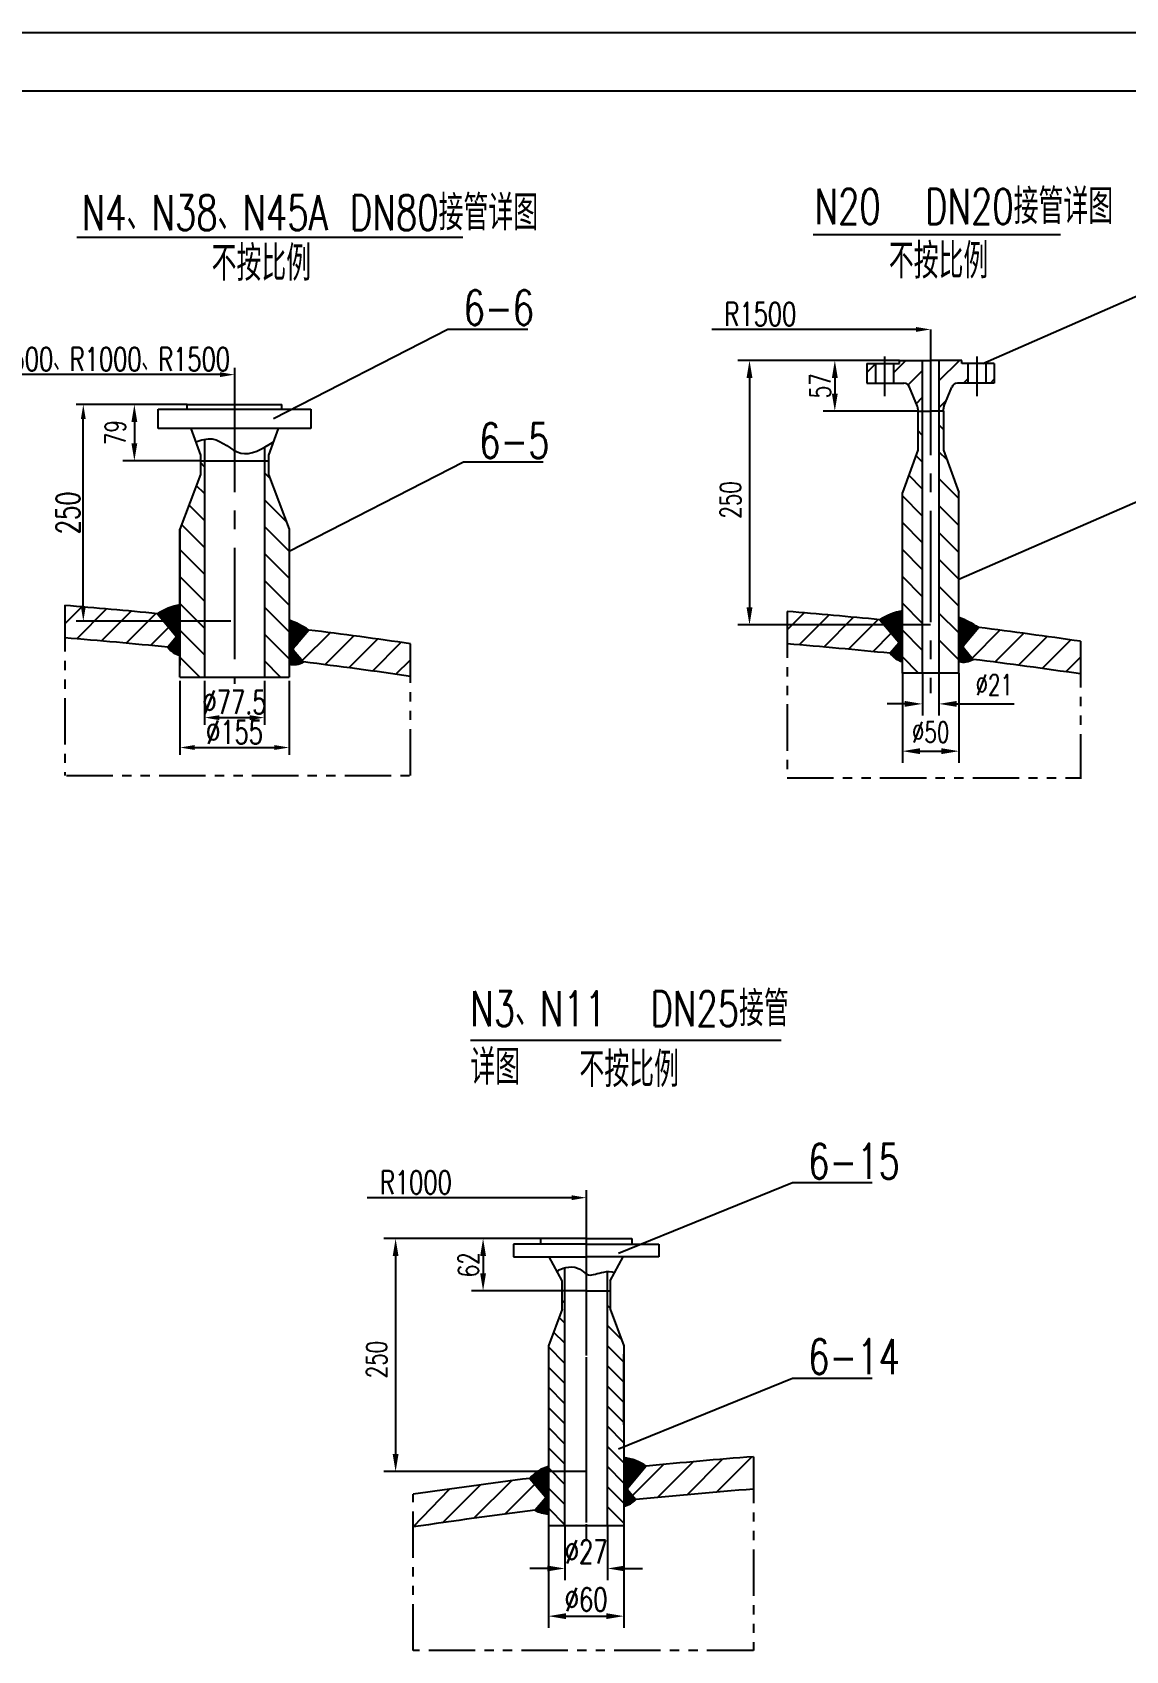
# Model space of a CAD drawing. Extents: x 14295 to 55529, y 90 to 48558.
# Drawn here: x 54170.9 to 54358.1, y 39500.1 to 39777 of the extents above; entities that cross this region are included whole.
import ezdxf

# ---------------------------------------------------------------- set-up
doc = ezdxf.new("R2010")
doc.units = 0
doc.header["$MEASUREMENT"] = 0
doc.linetypes.add('CENTER2', pattern=[28.575, 19.05, -3.175, 3.175, -3.175])
doc.linetypes.add('PHANTOM2', pattern=[31.75, 15.875, -3.175, 3.175, -3.175, 3.175, -3.175])
doc.layers.get('0').update_dxf_attribs({"linetype": 'CONTINUOUS'})
doc.layers.get('DEFPOINTS').update_dxf_attribs({"linetype": 'CONTINUOUS'})
for name, color, linetype in [('图层1', 7, 'CONTINUOUS'), ('图层2', 1, 'CONTINUOUS'), ('图层3', 2, 'CENTER2'), ('图层5', 3, 'PHANTOM2')]:
    doc.layers.add(name, color=color, linetype=linetype)
doc.styles.add('文字', font='txt.shx', dxfattribs={"width": 0.71, "bigfont": 'hzfs.shx'})
doc.dimstyles.get("Standard").update_dxf_attribs({"dimtxt": 0.18, "dimasz": 0.18, "dimexe": 0.18, "dimexo": 0.0625, "dimgap": 0.09, "dimtad": 0, "dimtih": 1, "dimtoh": 1, "dimdec": 4, "dimzin": 0, "dimtxsty": 'STANDARD', "dimcen": 0.09, "dimazin": 3, "dimtfac": 1, "dimtdec": 4, "dimtofl": 0, "dimtmove": 0, "dimatfit": 3, "dimtolj": 1, "dimtzin": 0})
pattern_1 = [(45, (10943.1151, 8016.45981), (-0.1796051224, 0.1796051224), []), (135, (10943.1151, 8016.45981), (-0.1796051224, -0.1796051224), [])]

# ---------------------------------------------------------------- blocks, each defined once
blk = doc.blocks.new('*D57')
at = {"color": 1, "linetype": 'BYBLOCK'}
for p, q in [((54196.82, 39713.36), (54178.41, 39713.36)), ((54179.66, 39678.76), (54179.66, 39710.86)), ((54204.91, 39676.26), (54178.41, 39676.26))]:
    blk.add_line(p, q, dxfattribs=at)
for points in [[(54179.25, 39710.86), (54180.08, 39710.86), (54179.66, 39713.36)], [(54179.25, 39678.76), (54180.08, 39678.76), (54179.66, 39676.26)]]:
    blk.add_solid(points, dxfattribs=at)
at = {"layer": 'DEFPOINTS', "color": 0, "linetype": 'BYBLOCK'}
for p in [(54179.66, 39713.36), (54197.45, 39713.36), (54205.54, 39676.26)]:
    blk.add_point(p, dxfattribs=at)
at = {"color": 1, "linetype": 'BYBLOCK', "insert": (54177.04, 39694.81), "char_height": 4, "attachment_point": 5, "rotation": 90, "style": '文字'}
blk.add_mtext('\\A1;250', dxfattribs=at)
blk = doc.blocks.new('*D58')
at = {"color": 1, "linetype": 'BYBLOCK'}
for p, q in [((54200.42, 39666.07), (54200.42, 39658.52)), ((54210.66, 39666.07), (54210.66, 39658.52)), ((54202.92, 39659.77), (54208.16, 39659.77))]:
    blk.add_line(p, q, dxfattribs=at)
for points in [[(54202.92, 39660.18), (54202.92, 39659.35), (54200.42, 39659.77)], [(54208.16, 39660.18), (54208.16, 39659.35), (54210.66, 39659.77)]]:
    blk.add_solid(points, dxfattribs=at)
at = {"layer": 'DEFPOINTS', "color": 0, "linetype": 'BYBLOCK'}
for p in [(54200.42, 39666.7), (54210.66, 39666.7), (54210.66, 39659.77)]:
    blk.add_point(p, dxfattribs=at)
at = {"color": 1, "linetype": 'BYBLOCK', "insert": (54205.54, 39662.39), "char_height": 4, "attachment_point": 5, "style": '文字'}
blk.add_mtext('\\A1;∅77.5', dxfattribs=at)
blk = doc.blocks.new('*D59')
at = {"color": 1, "linetype": 'BYBLOCK'}
for p, q in [((54196.2, 39666.07), (54196.2, 39653.4)), ((54214.88, 39666.07), (54214.88, 39653.4)), ((54198.7, 39654.65), (54212.38, 39654.65))]:
    blk.add_line(p, q, dxfattribs=at)
for points in [[(54198.7, 39655.07), (54198.7, 39654.24), (54196.2, 39654.65)], [(54212.38, 39655.07), (54212.38, 39654.24), (54214.88, 39654.65)]]:
    blk.add_solid(points, dxfattribs=at)
at = {"layer": 'DEFPOINTS', "color": 0, "linetype": 'BYBLOCK'}
for p in [(54196.2, 39666.7), (54214.88, 39666.7), (54214.88, 39654.65)]:
    blk.add_point(p, dxfattribs=at)
at = {"color": 1, "linetype": 'BYBLOCK', "insert": (54205.54, 39657.28), "char_height": 4, "attachment_point": 5, "style": '文字'}
blk.add_mtext('\\A1;∅155', dxfattribs=at)
blk = doc.blocks.new('*D90')
at = {"color": 1, "linetype": 'BYBLOCK'}
for p, q in [((54197.45, 39713.36), (54186.4, 39713.36)), ((54188.4, 39710.36), (54188.4, 39706.72)), ((54199.7, 39703.72), (54186.4, 39703.72))]:
    blk.add_line(p, q, dxfattribs=at)
for points in [[(54187.9, 39710.36), (54188.9, 39710.36), (54188.4, 39713.36)], [(54187.9, 39706.72), (54188.9, 39706.72), (54188.4, 39703.72)]]:
    blk.add_solid(points, dxfattribs=at)
at = {"layer": 'DEFPOINTS', "color": 0, "linetype": 'BYBLOCK'}
for p in [(54197.45, 39713.36), (54188.4, 39703.72), (54199.7, 39703.72)]:
    blk.add_point(p, dxfattribs=at)
at = {"color": 1, "linetype": 'BYBLOCK', "insert": (54185.15, 39708.54), "char_height": 3.5, "attachment_point": 5, "rotation": 90, "style": '文字'}
blk.add_mtext('\\A1;79', dxfattribs=at)
blk = doc.blocks.new('*D91')
at = {"color": 1, "linetype": 'BYBLOCK'}
for p, q in [((54301.07, 39720.9), (54273.42, 39720.9)), ((54275.42, 39717.9), (54275.42, 39678.62)), ((54306.42, 39675.62), (54273.42, 39675.62))]:
    blk.add_line(p, q, dxfattribs=at)
for points in [[(54274.92, 39717.9), (54275.92, 39717.9), (54275.42, 39720.9)], [(54274.92, 39678.62), (54275.92, 39678.62), (54275.42, 39675.62)]]:
    blk.add_solid(points, dxfattribs=at)
at = {"layer": 'DEFPOINTS', "color": 0, "linetype": 'BYBLOCK'}
for p in [(54301.07, 39720.9), (54275.42, 39675.62), (54306.42, 39675.62)]:
    blk.add_point(p, dxfattribs=at)
at = {"color": 1, "linetype": 'BYBLOCK', "insert": (54272.17, 39697.02), "char_height": 3.5, "attachment_point": 5, "rotation": 90, "style": '文字'}
blk.add_mtext('\\A1;250', dxfattribs=at)
blk = doc.blocks.new('*D96')
at = {"color": 1, "linetype": 'BYBLOCK'}
for p, q in [((54231.21, 39593.29), (54204.44, 39593.29)), ((54206.44, 39590.29), (54206.44, 39556.41)), ((54239.05, 39553.41), (54204.44, 39553.41))]:
    blk.add_line(p, q, dxfattribs=at)
for points in [[(54205.94, 39590.29), (54206.94, 39590.29), (54206.44, 39593.29)], [(54205.94, 39556.41), (54206.94, 39556.41), (54206.44, 39553.41)]]:
    blk.add_solid(points, dxfattribs=at)
at = {"layer": 'DEFPOINTS', "color": 0, "linetype": 'BYBLOCK'}
for p in [(54231.21, 39593.29), (54206.44, 39553.41), (54239.05, 39553.41)]:
    blk.add_point(p, dxfattribs=at)
at = {"color": 1, "linetype": 'BYBLOCK', "insert": (54203.19, 39572.59), "char_height": 3.5, "attachment_point": 5, "rotation": 90, "style": '文字'}
blk.add_mtext('\\A1;250', dxfattribs=at)
blk = doc.blocks.new('*D99')
at = {"color": 1, "linetype": 'BYBLOCK'}
for p, q in [((54305, 39667.36), (54305, 39660.12)), ((54307.85, 39667.36), (54307.85, 39660.12)), ((54302, 39662.12), (54299, 39662.12)), ((54310.85, 39662.12), (54320.74, 39662.12))]:
    blk.add_line(p, q, dxfattribs=at)
for points in [[(54302, 39662.62), (54302, 39661.62), (54305, 39662.12)], [(54310.85, 39662.62), (54310.85, 39661.62), (54307.85, 39662.12)]]:
    blk.add_solid(points, dxfattribs=at)
at = {"layer": 'DEFPOINTS', "color": 0, "linetype": 'BYBLOCK'}
for p in [(54305, 39667.36), (54307.85, 39667.36), (54307.85, 39662.12)]:
    blk.add_point(p, dxfattribs=at)
at = {"color": 1, "linetype": 'BYBLOCK', "insert": (54317.3, 39665.37), "char_height": 3.5, "attachment_point": 5, "style": '文字'}
blk.add_mtext('\\A1;∅21', dxfattribs=at)
blk = doc.blocks.new('*D100')
at = {"color": 1, "linetype": 'BYBLOCK'}
for p, q in [((54301.58, 39667.36), (54301.58, 39652.03)), ((54311.26, 39667.36), (54311.26, 39652.03)), ((54304.58, 39654.03), (54308.26, 39654.03))]:
    blk.add_line(p, q, dxfattribs=at)
for points in [[(54304.58, 39654.53), (54304.58, 39653.53), (54301.58, 39654.03)], [(54308.26, 39654.53), (54308.26, 39653.53), (54311.26, 39654.03)]]:
    blk.add_solid(points, dxfattribs=at)
at = {"layer": 'DEFPOINTS', "color": 0, "linetype": 'BYBLOCK'}
for p in [(54301.58, 39667.36), (54311.26, 39667.36), (54311.26, 39654.03)]:
    blk.add_point(p, dxfattribs=at)
at = {"color": 1, "linetype": 'BYBLOCK', "insert": (54306.42, 39657.28), "char_height": 3.5, "attachment_point": 5, "style": '文字'}
blk.add_mtext('\\A1;∅50', dxfattribs=at)
blk = doc.blocks.new('*D102')
at = {"color": 1, "linetype": 'BYBLOCK'}
for p, q in [((54301.07, 39720.9), (54288.02, 39720.9)), ((54290.02, 39717.9), (54290.02, 39715.2)), ((54304.23, 39712.2), (54288.02, 39712.2))]:
    blk.add_line(p, q, dxfattribs=at)
for points in [[(54289.52, 39717.9), (54290.52, 39717.9), (54290.02, 39720.9)], [(54289.52, 39715.2), (54290.52, 39715.2), (54290.02, 39712.2)]]:
    blk.add_solid(points, dxfattribs=at)
at = {"layer": 'DEFPOINTS', "color": 0, "linetype": 'BYBLOCK'}
for p in [(54301.07, 39720.9), (54290.02, 39712.2), (54304.23, 39712.2)]:
    blk.add_point(p, dxfattribs=at)
at = {"color": 1, "linetype": 'BYBLOCK', "insert": (54287.52, 39716.55), "char_height": 3.5, "attachment_point": 5, "rotation": 90, "style": '文字'}
blk.add_mtext('\\A1;57', dxfattribs=at)
blk = doc.blocks.new('*D104')
at = {"color": 1, "linetype": 'BYBLOCK'}
for p, q in [((54231.21, 39593.29), (54219.41, 39593.29)), ((54221.41, 39590.29), (54221.41, 39587.34)), ((54234.97, 39584.34), (54219.41, 39584.34))]:
    blk.add_line(p, q, dxfattribs=at)
for points in [[(54220.91, 39590.29), (54221.91, 39590.29), (54221.41, 39593.29)], [(54220.91, 39587.34), (54221.91, 39587.34), (54221.41, 39584.34)]]:
    blk.add_solid(points, dxfattribs=at)
at = {"layer": 'DEFPOINTS', "color": 0, "linetype": 'BYBLOCK'}
for p in [(54231.21, 39593.29), (54221.41, 39584.34), (54234.97, 39584.34)]:
    blk.add_point(p, dxfattribs=at)
at = {"color": 1, "linetype": 'BYBLOCK', "insert": (54218.91, 39588.81), "char_height": 3.5, "attachment_point": 5, "rotation": 90, "style": '文字'}
blk.add_mtext('\\A1;62', dxfattribs=at)
blk = doc.blocks.new('*D107')
at = {"color": 1, "linetype": 'BYBLOCK'}
for p, q in [((54235.41, 39544.16), (54235.41, 39534.84)), ((54242.7, 39544.15), (54242.7, 39534.84)), ((54232.41, 39536.84), (54229.41, 39536.84)), ((54245.7, 39536.84), (54248.7, 39536.84))]:
    blk.add_line(p, q, dxfattribs=at)
for points in [[(54232.41, 39537.34), (54232.41, 39536.34), (54235.41, 39536.84)], [(54245.7, 39537.34), (54245.7, 39536.34), (54242.7, 39536.84)]]:
    blk.add_solid(points, dxfattribs=at)
at = {"layer": 'DEFPOINTS', "color": 0, "linetype": 'BYBLOCK'}
for p in [(54235.41, 39544.16), (54242.7, 39544.15), (54242.7, 39536.84)]:
    blk.add_point(p, dxfattribs=at)
at = {"color": 1, "linetype": 'BYBLOCK', "insert": (54239.05, 39539.7), "char_height": 4, "attachment_point": 5, "style": '文字'}
blk.add_mtext('\\A1;∅27', dxfattribs=at)
blk = doc.blocks.new('*D108')
at = {"color": 1, "linetype": 'BYBLOCK'}
for p, q in [((54232.58, 39544.16), (54232.58, 39526.68)), ((54245.52, 39544.16), (54245.52, 39526.68)), ((54235.58, 39528.68), (54242.52, 39528.68))]:
    blk.add_line(p, q, dxfattribs=at)
for points in [[(54235.58, 39529.18), (54235.58, 39528.18), (54232.58, 39528.68)], [(54242.52, 39529.18), (54242.52, 39528.18), (54245.52, 39528.68)]]:
    blk.add_solid(points, dxfattribs=at)
at = {"layer": 'DEFPOINTS', "color": 0, "linetype": 'BYBLOCK'}
for p in [(54232.58, 39544.16), (54245.52, 39544.16), (54245.52, 39528.68)]:
    blk.add_point(p, dxfattribs=at)
at = {"color": 1, "linetype": 'BYBLOCK', "insert": (54239.05, 39531.54), "char_height": 4, "attachment_point": 5, "style": '文字'}
blk.add_mtext('\\A1;∅60', dxfattribs=at)

msp = doc.modelspace()

# ---------------------------------------------------------------- hatches: boundary and pattern name
at = {"layer": '图层2'}
h = msp.add_hatch(dxfattribs=at)
h.set_pattern_fill('ANSI31', color=256, scale=1.024, style=0)
h.set_pattern_definition([(45, (19610.5773, 14482.6904), (-2.29894557, 2.29894557), [])])
h.paths.add_polyline_path([(54315.246, 39720.39), (54313.796, 39720.39), (54313.796, 39716.977), (54315.246, 39716.977)])
h.paths.add_polyline_path([(54321.069, 39716.337), (54322.424, 39712.98, -0.096289), (54322.499, 39712.597), (54322.499, 39712.346), (54322.498, 39712.206), (54322.498, 39712.199), (54323.266, 39712.199), (54323.267, 39720.902), (54319.339, 39720.902), (54319.339, 39720.39), (54318.318, 39720.39), (54318.318, 39716.977), (54320.119, 39716.977, -0.3057307)])
h.paths.add_polyline_path([(54329.267, 39716.977), (54331.068, 39716.977), (54331.068, 39720.39), (54330.047, 39720.39), (54330.047, 39720.902), (54326.119, 39720.902), (54326.12, 39712.199), (54326.888, 39712.199), (54326.887, 39712.593, -0.0971812), (54326.962, 39712.98), (54328.318, 39716.337, -0.3057307)])
h.paths.add_polyline_path([(54334.14, 39716.977), (54335.59, 39716.977), (54335.59, 39720.39), (54334.14, 39720.39)])
h = msp.add_hatch(dxfattribs=at)
h.set_pattern_fill('ANSI37', color=256, scale=0.08, style=0)
h.set_pattern_definition([(45, (10819.4599, 8017.49469), (-0.1796051224, 0.1796051224), []), (135, (10819.4599, 8017.49469), (-0.1796051224, -0.1796051224), [])])
h.paths.add_polyline_path([(54195.566, 39673.726), (54195.566, 39673.52), (54194.133, 39671.813, 0.171979), (54196.198, 39670.395), (54196.198, 39679.087, 0.093098), (54192.361, 39677.545)])
h = msp.add_hatch(dxfattribs=at)
h.set_pattern_fill('ANSI37', color=256, scale=0.08, style=0)
h.set_pattern_definition(pattern_1)
h.paths.add_polyline_path([(54319.221, 39672.691), (54319.221, 39672.485), (54317.788, 39670.778, 0.171979), (54319.853, 39669.36), (54319.853, 39678.052, 0.093098), (54316.016, 39676.51)])
h = msp.add_hatch(dxfattribs=at)
h.set_pattern_fill('ANSI37', color=256, scale=0.08, style=0)
h.set_pattern_definition(pattern_1)
h.paths.add_polyline_path([(54329.533, 39669.36, 0.1895754), (54331.988, 39669.731), (54330.248, 39671.804), (54330.248, 39672.01), (54332.915, 39675.187, 0.0473627), (54329.533, 39676.912)])
h = msp.add_hatch(dxfattribs=at)
h.set_pattern_fill('ANSI31', color=256, scale=0.768, angle=90, style=0)
h.set_pattern_definition([(135, (26.6752, -22.6574), (-1.724209175, -1.724209175), [])])
h.paths.add_polyline_path([(54272.197, 39550.752), (54272.197, 39552.264), (54269.81, 39558.534), (54269.81, 39561.678), (54269.404, 39561.678), (54269.373, 39521.503), (54272.197, 39521.503)])
h.paths.add_polyline_path([(54262.082, 39561.678), (54261.646, 39561.678), (54261.646, 39558.534), (54259.26, 39552.264), (54259.26, 39523.503), (54259.26, 39521.503), (54262.082, 39521.503)])
h = msp.add_hatch(dxfattribs=at)
h.set_pattern_fill('ANSI37', color=256, scale=0.08, style=0)
h.set_pattern_definition([(45, (11010.10637, 7958.40637), (-0.1796051224, 0.1796051224), []), (135, (11010.10637, 7958.40637), (-0.1796051224, -0.1796051224), [])])
h.paths.add_polyline_path([(54258.744, 39526.42), (54258.744, 39526.213), (54257.004, 39524.14, 0.1070159), (54259.26, 39523.503), (54259.26, 39531.632, 0.1479255), (54256.078, 39529.597)])
h.paths.add_polyline_path([(54272.197, 39524.834, 0.1278391), (54274.241, 39525.961), (54272.808, 39527.668), (54272.808, 39527.874), (54276.012, 39531.693, 0.1149851), (54272.197, 39533.141)])

# ---------------------------------------------------------------- linework, layer by layer
at = {"color": 1, "linetype": 'BYBLOCK'}
for p, q in [((54322.193, 39726.191), (54287.235, 39726.191)), ((54324.693, 39724.921), (54324.693, 39722.491)), ((54205.537, 39719.639), (54205.537, 39717.209)), ((54203.037, 39718.459), (54150.814, 39718.459)), ((54263.228, 39577.621), (54228.27, 39577.621))]:
    msp.add_line(p, q, dxfattribs=at)
for points in [[(54322.193, 39726.607), (54322.193, 39725.774), (54324.693, 39726.191)], [(54203.037, 39718.876), (54203.037, 39718.042), (54205.537, 39718.459)], [(54263.228, 39578.038), (54263.228, 39577.204), (54265.728, 39577.621)]]:
    msp.add_solid(points, dxfattribs=at)
at = {"layer": 'DEFPOINTS', "color": 0, "linetype": 'BYBLOCK'}
for p in [(54324.693, 39725.546), (54324.693, 39723.741), (54205.537, 39718.459)]:
    msp.add_point(p, dxfattribs=at)
at = {"layer": '图层1'}
for p, q in [((53707.983, 39767.024), (54723.983, 39767.024)), ((54313.796, 39720.39), (54319.339, 39720.39)), ((54313.796, 39720.39), (54313.796, 39716.977)), ((54315.246, 39720.39), (54315.246, 39716.977)), ((54316.782, 39721.584), (54316.782, 39714.758)), ((54318.318, 39720.39), (54318.318, 39716.977)), ((54319.339, 39720.902), (54324.693, 39720.902)), ((54319.339, 39720.39), (54319.339, 39720.902)), ((54323.267, 39720.902), (54323.266, 39712.199)), ((54330.047, 39720.902), (54324.693, 39720.902)), ((54326.119, 39720.902), (54326.12, 39712.199)), ((54330.047, 39720.39), (54330.047, 39720.902)), ((54335.59, 39720.39), (54330.047, 39720.39)), ((54331.068, 39720.39), (54331.068, 39716.977)), ((54332.604, 39721.584), (54332.604, 39714.758)), ((54334.14, 39720.39), (54334.14, 39716.977)), ((54335.59, 39720.39), (54335.59, 39716.977)), ((54313.796, 39716.977), (54320.119, 39716.977)), ((54322.424, 39712.98), (54321.069, 39716.337)), ((54326.962, 39712.98), (54328.318, 39716.337)), ((54335.59, 39716.977), (54329.267, 39716.977)), ((54197.447, 39713.356), (54213.626, 39713.356)), ((54197.447, 39712.522), (54197.447, 39713.356)), ((54213.626, 39712.522), (54213.626, 39713.356)), ((54192.481, 39712.522), (54218.593, 39712.522)), ((54192.481, 39709.245), (54192.481, 39712.522)), ((54218.593, 39712.522), (54218.593, 39709.245)), ((54322.499, 39712.346), (54322.498, 39712.199)), ((54322.498, 39712.199), (54324.693, 39712.199)), ((54322.498, 39712.199), (54322.498, 39705.543)), ((54322.499, 39712.597), (54322.499, 39712.346)), ((54323.266, 39712.199), (54323.266, 39667.36)), ((54326.888, 39712.199), (54324.693, 39712.199)), ((54326.12, 39712.199), (54326.12, 39667.36)), ((54326.888, 39712.199), (54326.887, 39712.597)), ((54326.888, 39712.199), (54326.888, 39705.543)), ((54218.593, 39709.245), (54192.481, 39709.245)), ((54198.061, 39709.245), (54199.7, 39704.697)), ((54213.012, 39709.245), (54211.373, 39704.697)), ((54200.417, 39707.397), (54200.417, 39703.716)), ((54210.657, 39706.043), (54210.657, 39703.716)), ((54322.498, 39705.543), (54319.853, 39698.274)), ((54326.888, 39705.543), (54329.533, 39698.274)), ((54199.7, 39704.697), (54199.7, 39703.716)), ((54199.7, 39703.716), (54211.373, 39703.716)), ((54199.7, 39703.716), (54199.7, 39701.381)), ((54199.7, 39703.716), (54211.373, 39703.716)), ((54200.417, 39703.716), (54200.417, 39666.695)), ((54210.657, 39703.716), (54210.657, 39666.695)), ((54211.373, 39704.697), (54211.373, 39703.716)), ((54211.373, 39703.716), (54211.373, 39701.381)), ((54199.7, 39701.381), (54196.198, 39692.042)), ((54211.373, 39701.381), (54214.875, 39692.042)), ((54319.853, 39667.36), (54319.853, 39698.274)), ((54329.533, 39667.36), (54329.533, 39698.274)), ((54196.198, 39666.695), (54196.198, 39692.042)), ((54196.198, 39692.042), (54196.198, 39668.695)), ((54214.875, 39692.042), (54214.875, 39666.695)), ((54192.361, 39677.545), (54195.566, 39673.726)), ((54218.257, 39674.758), (54215.591, 39671.581)), ((54316.016, 39676.51), (54319.221, 39672.691)), ((54332.915, 39675.187), (54330.248, 39672.01)), ((54195.566, 39673.52), (54194.133, 39671.813)), ((54195.566, 39673.726), (54195.566, 39673.52)), ((54319.221, 39672.485), (54317.788, 39670.778)), ((54319.221, 39672.691), (54319.221, 39672.485)), ((54330.248, 39672.01), (54330.248, 39671.804)), ((54330.248, 39671.804), (54331.988, 39669.731)), ((54215.591, 39671.581), (54215.591, 39671.374)), ((54215.591, 39671.374), (54217.33, 39669.301)), ((54196.198, 39666.695), (54214.875, 39666.695)), ((54329.533, 39667.36), (54319.853, 39667.36)), ((54253.282, 39569.646), (54253.282, 39567.479)), ((54265.728, 39569.646), (54253.282, 39569.646)), ((54265.728, 39570.633), (54257.888, 39570.633)), ((54265.728, 39570.633), (54257.888, 39570.633)), ((54257.888, 39570.633), (54257.888, 39569.646)), ((54265.728, 39570.633), (54273.569, 39570.633)), ((54265.728, 39570.633), (54273.569, 39570.633)), ((54265.728, 39569.646), (54278.174, 39569.646)), ((54273.569, 39570.633), (54273.569, 39569.646)), ((54278.174, 39569.646), (54278.174, 39567.479)), ((54253.282, 39567.479), (54265.728, 39567.479)), ((54261.646, 39563.393), (54259.417, 39567.479)), ((54278.174, 39567.479), (54265.728, 39567.479)), ((54269.81, 39563.393), (54272.039, 39567.479)), ((54262.082, 39521.503), (54262.082, 39565.626)), ((54269.373, 39521.503), (54269.407, 39564.981)), ((54261.646, 39558.534), (54261.646, 39563.393)), ((54265.728, 39561.678), (54261.646, 39561.678)), ((54265.728, 39561.678), (54269.81, 39561.678)), ((54269.81, 39563.393), (54269.81, 39558.534)), ((54261.646, 39558.534), (54259.26, 39552.264)), ((54269.81, 39558.534), (54272.197, 39552.264)), ((54259.26, 39552.264), (54259.26, 39523.503)), ((54259.26, 39550.763), (54259.26, 39521.503)), ((54259.26, 39550.763), (54259.26, 39523.503)), ((54272.197, 39552.264), (54272.197, 39523.503)), ((54272.197, 39538.744), (54272.197, 39550.845)), ((54272.197, 39550.752), (54272.197, 39521.503)), ((54272.197, 39542.27), (54272.197, 39540.905)), ((54276.012, 39531.693), (54272.808, 39527.874)), ((54256.078, 39529.597), (54258.744, 39526.42)), ((54272.808, 39527.874), (54272.808, 39527.668)), ((54258.744, 39526.213), (54257.004, 39524.14)), ((54258.744, 39526.42), (54258.744, 39526.213)), ((54272.808, 39527.668), (54274.241, 39525.961)), ((54272.197, 39521.503), (54259.26, 39521.503))]:
    msp.add_line(p, q, dxfattribs=at)
for centre, radius, start, end in [((54320.119, 39715.953), 1.024, 22, 90), ((54329.267, 39715.953), 1.024, 90, 158), ((54321.475, 39712.597), 1.024, 0, 22), ((54327.911, 39712.597), 1.024, 158, 180), ((54101.94, 38754.836), 927.13, 84.403198, 85.388025), ((54198.382, 39668.102), 11.199, 101.24711, 122.52227), ((54225.596, 38753.801), 927.13, 84.403198, 85.388025), ((54322.037, 39667.067), 11.199, 101.24711, 122.52227), ((54207.485, 39657.813), 20.079, 57.55649, 68.40311), ((54102.878, 38754.836), 927.13, 81.76605, 82.851172), ((54322.143, 39658.242), 20.079, 57.55649, 68.40311), ((54217.536, 38755.265), 927.13, 81.76605, 82.851172), ((54101.94, 38754.836), 921.6, 84.258807, 85.360292), ((54197.166, 39674.016), 3.749, 216.00232, 255.03518), ((54225.596, 38753.801), 921.6, 84.258807, 85.360292), ((54215.631, 39672.236), 3.392, 257.12349, 300.06144), ((54102.878, 38754.836), 921.6, 81.7163, 82.866104), ((54320.821, 39672.982), 3.749, 216.00232, 255.03518), ((54330.289, 39672.666), 3.392, 257.12349, 300.06144), ((54217.536, 38755.265), 921.6, 81.7163, 82.866104), ((54261.032, 39525.354), 6.523, 105.76788, 139.42583), ((54271, 39524.231), 8.99, 56.1102, 82.34762), ((54366.433, 38608.984), 927.13, 94.459211, 95.596802), ((54371.456, 38609.675), 927.13, 97.148828, 98.393774), ((54271.051, 39529.329), 4.639, 284.30332, 313.44383), ((54366.433, 38608.984), 921.6, 94.486021, 95.741193), ((54371.456, 38609.675), 921.6, 97.133896, 98.444503), ((54259.604, 39529.031), 5.538, 242.0048, 266.43805)]:
    msp.add_arc(centre, radius, start, end, dxfattribs=at)
at = {"layer": '图层2'}
for p, q in [((53682.983, 39777.024), (54733.983, 39777.024)), ((54178.571, 39741.986), (54244.602, 39741.996)), ((54304.565, 39742.415), (54346.898, 39742.415)), ((54333.6, 39720.39), (54360.553, 39732.147)), ((54212.215, 39710.96), (54242.062, 39726.243)), ((54242.062, 39726.243), (54255.737, 39726.243)), ((54323.266, 39708.11), (54322.498, 39708.878)), ((54326.888, 39709.087), (54326.12, 39709.855)), ((54327.491, 39703.886), (54326.12, 39705.257)), ((54200.417, 39702.693), (54199.7, 39703.409)), ((54214.875, 39688.234), (54244.722, 39703.517)), ((54244.722, 39703.517), (54258.398, 39703.517)), ((54323.266, 39703.512), (54322.161, 39704.617)), ((54200.417, 39698.095), (54198.999, 39699.512)), ((54211.643, 39700.662), (54210.657, 39701.648)), ((54323.266, 39698.914), (54320.935, 39701.246)), ((54329.533, 39697.245), (54326.12, 39700.659)), ((54214.402, 39693.305), (54210.657, 39697.05)), ((54323.266, 39694.317), (54319.853, 39697.73)), ((54329.533, 39683.452), (54360.553, 39696.983)), ((54200.417, 39693.497), (54197.745, 39696.168)), ((54329.533, 39692.647), (54326.12, 39696.061)), ((54200.417, 39688.899), (54196.491, 39692.824)), ((54214.875, 39688.234), (54210.657, 39692.453)), ((54323.266, 39689.719), (54319.853, 39693.132)), ((54329.533, 39688.05), (54326.12, 39691.463)), ((54200.417, 39684.301), (54196.198, 39688.52)), ((54323.266, 39685.121), (54319.853, 39688.534)), ((54214.875, 39683.636), (54210.657, 39687.855)), ((54329.533, 39683.452), (54326.12, 39686.865)), ((54200.417, 39679.703), (54196.198, 39683.922)), ((54214.875, 39679.038), (54210.657, 39683.257)), ((54323.266, 39680.523), (54319.853, 39683.936)), ((54329.533, 39678.854), (54326.12, 39682.267)), ((54176.488, 39675.807), (54179.405, 39678.723)), ((54178.527, 39673.248), (54183.638, 39678.359)), ((54182.762, 39672.885), (54187.853, 39677.976)), ((54186.979, 39672.504), (54192.051, 39677.576)), ((54200.417, 39675.105), (54196.198, 39679.324)), ((54214.875, 39674.44), (54210.657, 39678.659)), ((54300.144, 39674.772), (54303.06, 39677.688)), ((54302.182, 39672.213), (54307.293, 39677.324)), ((54323.266, 39675.925), (54319.853, 39679.339)), ((54329.533, 39674.256), (54326.12, 39677.669)), ((54191.178, 39672.105), (54194.303, 39675.23)), ((54200.417, 39670.507), (54196.198, 39674.726)), ((54217.361, 39673.69), (54214.875, 39676.176)), ((54214.875, 39675.312), (54215.699, 39676.135)), ((54214.875, 39674.952), (54215.945, 39676.022)), ((54214.875, 39674.593), (54216.189, 39675.907)), ((54217.197, 39673.495), (54214.875, 39675.816)), ((54214.875, 39674.234), (54216.43, 39675.789)), ((54214.875, 39673.875), (54216.669, 39675.668)), ((54214.875, 39673.516), (54216.905, 39675.545)), ((54217.033, 39673.3), (54214.875, 39675.457)), ((54214.875, 39673.156), (54217.138, 39675.419)), ((54214.875, 39672.797), (54217.369, 39675.291)), ((54214.875, 39672.438), (54217.597, 39675.16)), ((54216.869, 39673.104), (54214.875, 39675.098)), ((54214.875, 39672.079), (54217.823, 39675.026)), ((54214.875, 39671.72), (54218.046, 39674.89)), ((54216.705, 39672.909), (54214.875, 39674.739)), ((54214.875, 39671.36), (54218.172, 39674.657)), ((54217.525, 39673.886), (54214.963, 39676.447)), ((54217.689, 39674.081), (54215.583, 39676.186)), ((54217.852, 39674.276), (54216.252, 39675.877)), ((54218.016, 39674.472), (54216.987, 39675.501)), ((54218.18, 39674.667), (54217.819, 39675.028)), ((54306.417, 39671.85), (54311.508, 39676.941)), ((54310.634, 39671.469), (54315.706, 39676.541)), ((54323.266, 39671.327), (54319.853, 39674.741)), ((54331.791, 39669.965), (54336.55, 39674.724)), ((54195.566, 39673.726), (54195.566, 39673.52)), ((54214.875, 39669.842), (54210.657, 39674.061)), ((54216.541, 39672.714), (54214.875, 39674.38)), ((54216.377, 39672.518), (54214.875, 39674.02)), ((54216.214, 39672.323), (54214.875, 39673.661)), ((54216.05, 39672.128), (54214.875, 39673.302)), ((54215.886, 39671.932), (54214.875, 39672.943)), ((54215.722, 39671.737), (54214.875, 39672.584)), ((54214.875, 39671.001), (54216.299, 39672.424)), ((54215.591, 39671.509), (54214.875, 39672.224)), ((54216.76, 39669.981), (54214.875, 39671.865)), ((54217.133, 39669.536), (54221.892, 39674.295)), ((54221.027, 39668.831), (54225.955, 39673.759)), ((54225.09, 39668.296), (54230.002, 39673.208)), ((54229.137, 39667.746), (54234.033, 39672.641)), ((54314.833, 39671.07), (54317.959, 39674.196)), ((54329.533, 39669.658), (54326.12, 39673.072)), ((54335.684, 39669.26), (54340.613, 39674.189)), ((54339.748, 39668.726), (54344.66, 39673.638)), ((54343.795, 39668.175), (54348.691, 39673.071)), ((54199.631, 39666.695), (54196.198, 39670.128)), ((54213.425, 39666.695), (54210.657, 39669.463)), ((54217.168, 39669.213), (54214.875, 39671.506)), ((54214.875, 39670.642), (54215.598, 39671.365)), ((54214.875, 39670.283), (54215.762, 39671.17)), ((54216.922, 39669.1), (54214.875, 39671.147)), ((54214.875, 39669.924), (54215.926, 39670.974)), ((54216.659, 39669.004), (54214.875, 39670.788)), ((54214.875, 39669.564), (54216.09, 39670.779)), ((54214.875, 39669.205), (54216.254, 39670.584)), ((54216.376, 39668.928), (54214.875, 39670.428)), ((54216.071, 39668.873), (54214.875, 39670.069)), ((54215.739, 39668.847), (54214.875, 39669.71)), ((54214.945, 39668.915), (54216.418, 39670.388)), ((54215.255, 39668.866), (54216.582, 39670.193)), ((54215.593, 39668.845), (54216.746, 39669.998)), ((54215.969, 39668.862), (54216.909, 39669.802)), ((54216.399, 39668.933), (54217.073, 39669.607)), ((54216.928, 39669.103), (54217.237, 39669.412)), ((54233.169, 39667.179), (54235.657, 39669.668)), ((54322.636, 39667.36), (54319.853, 39670.143)), ((54347.826, 39667.609), (54350.315, 39670.097)), ((54245.961, 39604.605), (54299.099, 39604.605)), ((54271.271, 39568.105), (54301.031, 39580.201)), ((54301.031, 39580.201), (54314.706, 39580.201)), ((54271.271, 39534.674), (54301.031, 39546.77)), ((54301.031, 39546.77), (54314.706, 39546.77)), ((54273.656, 39526.657), (54278.979, 39531.979)), ((54277.921, 39526.323), (54284.042, 39532.445)), ((54282.994, 39526.799), (54289.075, 39532.88)), ((54288.036, 39527.243), (54294.079, 39533.286)), ((54241.164, 39522.018), (54247.647, 39528.5)), ((54246.51, 39522.766), (54252.943, 39529.198)), ((54251.818, 39523.476), (54256.927, 39528.585)), ((54236.118, 39521.283), (54242.314, 39527.766))]:
    msp.add_line(p, q, dxfattribs=at)
msp.add_spline([(54198.881, 39706.971), (54201.743, 39707.46), (54206.601, 39705.032), (54212.193, 39706.971)], degree=3, dxfattribs=at)
msp.add_open_spline([(54261.003, 39564.91), (54260.246, 39565.134), (54264.46, 39566.622), (54265.743, 39563.679), (54268.212, 39565.012), (54270.043, 39565.021), (54270.597, 39564.834)], degree=3, knots=[0, 0, 0, 0, 2.3684664, 5.6060522, 8.2279187, 9.8041125, 9.8041125, 9.8041125, 9.8041125], dxfattribs=at)
at = {"layer": '图层3'}
for p, q in [((54324.693, 39726.191), (54324.693, 39722.705)), ((54324.693, 39723.741), (54324.693, 39663.959)), ((54205.537, 39719.495), (54205.537, 39717.423)), ((54205.537, 39717.423), (54205.537, 39665.564)), ((54265.728, 39578.931), (54265.728, 39519.236)), ((54265.728, 39577.621), (54265.728, 39569.646)), ((54265.728, 39569.646), (54265.728, 39519.29))]:
    msp.add_line(p, q, dxfattribs=at)
at = {"layer": '图层5', "ltscale": 0.5}
for p, q in [((54176.488, 39678.998), (54176.488, 39649.839)), ((54300.144, 39677.928), (54300.144, 39649.459)), ((54235.657, 39649.839), (54235.657, 39672.408)), ((54350.315, 39672.837), (54350.315, 39649.459)), ((54176.778, 39649.839), (54235.657, 39649.839)), ((54300.144, 39649.459), (54350.485, 39649.459)), ((54294.349, 39533.307), (54294.349, 39500.122)), ((54236.118, 39500.122), (54236.118, 39526.873)), ((54294.349, 39500.122), (54236.118, 39500.122))]:
    msp.add_line(p, q, dxfattribs=at)

# ---------------------------------------------------------------- texts
at = {"color": 1, "linetype": 'BYBLOCK', "char_height": 4, "attachment_point": 5, "style": '文字'}
for s, insert in [('R1500', (54295.552, 39728.816)), ('分别分布在R1500、R1000、R1500', (54176.395, 39721.084)), ('R1000', (54236.587, 39580.246))]:
    msp.add_mtext(s, dxfattribs=dict(at, insert=insert))
at = {"layer": '图层2', "char_height": 6, "attachment_point": 1, "style": '文字'}
for s, insert, width in [('N4、N38、N45A DN80接管详图', (54179.401, 39749.152), 84.99621), ('N20  DN20接管详图', (54304.828, 39750.228), 49.95703), ('不按比例', (54201.617, 39740.502), 34.09402), ('不按比例', (54317.531, 39740.901), 36.3524), ('6-6', (54244.745, 39732.905), 18.6197), ('6-5', (54247.405, 39710.179), 18.6197), ('N3、N11  DN25接管详图', (54245.909, 39612.953), 55.93478), ('不按比例', (54264.577, 39602.563), 36.3524), ('6-15', (54303.714, 39586.863), 18.6197), ('6-14', (54303.714, 39553.432), 18.6197)]:
    msp.add_mtext(s, dxfattribs=dict(at, insert=insert, width=width))

# ---------------------------------------------------------------- dimensions: what is measured, and where the dimension line sits
at = {"layer": '图层1'}
dim = msp.add_linear_dim(base=(54269.373, 39514.185), p1=(54262.082, 39521.503), p2=(54269.373, 39521.497), text='%%c27', dimstyle='STANDARD', override={"dimtxt": 4, "dimasz": 3, "dimexe": 2, "dimexo": 0, "dimgap": 1, "dimtih": 0, "dimtoh": 0, "dimdec": 1, "dimzin": 12, "dimtxsty": '文字', "dimclrd": 1, "dimclre": 1, "dimclrt": 1, "dimtdec": 1, "dimtvp": 0.714286, "dimtzin": 12}, dxfattribs=at)
dim.commit()
dim.dimension.update_dxf_attribs({"geometry": '*D107', "text_midpoint": (54265.728, 39514.185), "dimtype": 160, "insert": (26.675, -22.657)})
dim = msp.add_linear_dim(base=(54272.197, 39506.024), p1=(54259.26, 39521.503), p2=(54272.197, 39521.503), text='%%c60', dimstyle='STANDARD', override={"dimtxt": 4, "dimasz": 3, "dimexe": 2, "dimexo": 0, "dimgap": 1, "dimtih": 0, "dimtoh": 0, "dimdec": 1, "dimzin": 12, "dimtxsty": '文字', "dimclrd": 1, "dimclre": 1, "dimclrt": 1, "dimtdec": 1, "dimtvp": 0.714286, "dimtzin": 12}, dxfattribs=at)
dim.commit()
dim.dimension.update_dxf_attribs({"geometry": '*D108', "text_midpoint": (54265.728, 39508.881), "insert": (26.675, -22.657)})
at = {"layer": '图层2'}
for base, p1, p2, picture, middle, set_off in [((54293.686, 39675.619), (54319.339, 39720.902), (54324.693, 39675.619), '*D91', (54293.686, 39697.022), (18.27, 0)), ((54233.119, 39530.756), (54257.888, 39570.633), (54265.728, 39530.756), '*D96', (54233.119, 39549.933), (26.675, -22.657))]:
    dim = msp.add_linear_dim(base=base, p1=p1, p2=p2, angle=90, text='250', dimstyle='STANDARD', override={"dimtxt": 3.5, "dimasz": 3, "dimexe": 2, "dimexo": 0, "dimgap": 1.5, "dimtad": 1, "dimtih": 0, "dimtoh": 0, "dimdec": 1, "dimzin": 12, "dimtxsty": '文字', "dimcen": 0, "dimclrd": 1, "dimclre": 1, "dimclrt": 1, "dimtfac": 0.571429, "dimtdec": 1, "dimtvp": 0.714286, "dimtzin": 12}, dxfattribs=at)
    dim.commit()
    dim.dimension.update_dxf_attribs({"geometry": picture, "text_midpoint": middle, "dimtype": 160, "insert": set_off})
for base, p1, p2, text, picture, middle, set_off in [((54308.288, 39712.199), (54319.339, 39720.902), (54322.498, 39712.199), '57', '*D102', (54305.788, 39716.55), (18.27, 0)), ((54248.087, 39561.678), (54257.888, 39570.633), (54261.646, 39561.678), '62', '*D104', (54245.587, 39566.155), (26.675, -22.657))]:
    dim = msp.add_linear_dim(base=base, p1=p1, p2=p2, angle=90, text=text, dimstyle='STANDARD', override={"dimtxt": 3.5, "dimasz": 3, "dimexe": 2, "dimexo": 0, "dimgap": 1, "dimtih": 0, "dimtoh": 0, "dimdec": 1, "dimzin": 12, "dimtxsty": '文字', "dimclrd": 1, "dimclre": 1, "dimclrt": 1, "dimtdec": 1, "dimtvp": 0.714286, "dimtzin": 12}, dxfattribs=at)
    dim.commit()
    dim.dimension.update_dxf_attribs({"geometry": picture, "text_midpoint": middle, "insert": set_off})
dim = msp.add_linear_dim(base=(54179.664, 39713.356), p1=(54205.537, 39676.264), p2=(54197.447, 39713.356), angle=90, text='250', dimstyle='STANDARD', override={"dimtxt": 4, "dimasz": 2.5, "dimexe": 1.25, "dimexo": 0.625, "dimgap": 0.625, "dimtad": 1, "dimtih": 0, "dimtoh": 0, "dimdec": 0, "dimzin": 8, "dimtxsty": '文字', "dimcen": 2.5, "dimclrd": 1, "dimclre": 1, "dimclrt": 1, "dimtdec": 0, "dimtofl": 1}, dxfattribs=at)
dim.commit()
dim.dimension.update_dxf_attribs({"geometry": '*D57', "text_midpoint": (54177.039, 39694.81)})
dim = msp.add_linear_dim(base=(54188.396, 39703.716), p1=(54197.447, 39713.356), p2=(54199.7, 39703.716), angle=90, text='79', dimstyle='STANDARD', override={"dimtxt": 3.5, "dimasz": 3, "dimexe": 2, "dimexo": 0, "dimgap": 1.5, "dimtad": 1, "dimtih": 0, "dimtoh": 0, "dimdec": 1, "dimzin": 12, "dimtxsty": '文字', "dimcen": 0, "dimclrd": 1, "dimclre": 1, "dimclrt": 1, "dimtfac": 0.571429, "dimtdec": 1, "dimtvp": 0.714286, "dimtzin": 12}, dxfattribs=at)
dim.commit()
dim.dimension.update_dxf_attribs({"geometry": '*D90', "text_midpoint": (54188.396, 39708.536), "dimtype": 160})
for base, p1, p2, text, picture, middle in [((54214.875, 39654.654), (54196.198, 39666.695), (54214.875, 39666.695), '%%c155', '*D59', (54205.537, 39657.279)), ((54210.657, 39659.765), (54200.417, 39666.695), (54210.657, 39666.695), '%%c77.5', '*D58', (54205.537, 39662.39))]:
    dim = msp.add_linear_dim(base=base, p1=p1, p2=p2, text=text, dimstyle='STANDARD', override={"dimtxt": 4, "dimasz": 2.5, "dimexe": 1.25, "dimexo": 0.625, "dimgap": 0.625, "dimtad": 1, "dimtih": 0, "dimtoh": 0, "dimdec": 0, "dimzin": 8, "dimtxsty": '文字', "dimcen": 2.5, "dimclrd": 1, "dimclre": 1, "dimclrt": 1, "dimtdec": 0, "dimtofl": 1}, dxfattribs=at)
    dim.commit()
    dim.dimension.update_dxf_attribs({"geometry": picture, "text_midpoint": middle})
for base, p1, p2, text, picture, middle in [((54326.12, 39662.117), (54323.266, 39667.36), (54326.12, 39667.36), '%%c21', '*D99', (54335.566, 39662.117)), ((54329.533, 39654.026), (54319.853, 39667.36), (54329.533, 39667.36), '%%c50', '*D100', (54324.693, 39654.026))]:
    dim = msp.add_linear_dim(base=base, p1=p1, p2=p2, text=text, dimstyle='STANDARD', override={"dimtxt": 3.5, "dimasz": 3, "dimexe": 2, "dimexo": 0, "dimgap": 1.5, "dimtad": 1, "dimtih": 0, "dimtoh": 0, "dimdec": 1, "dimzin": 12, "dimtxsty": '文字', "dimcen": 0, "dimclrd": 1, "dimclre": 1, "dimclrt": 1, "dimtfac": 0.571429, "dimtdec": 1, "dimtvp": 0.714286, "dimtzin": 12}, dxfattribs=at)
    dim.commit()
    dim.dimension.update_dxf_attribs({"geometry": picture, "text_midpoint": middle, "dimtype": 160, "insert": (18.27, 0)})

doc.saveas('drawing.dxf')
